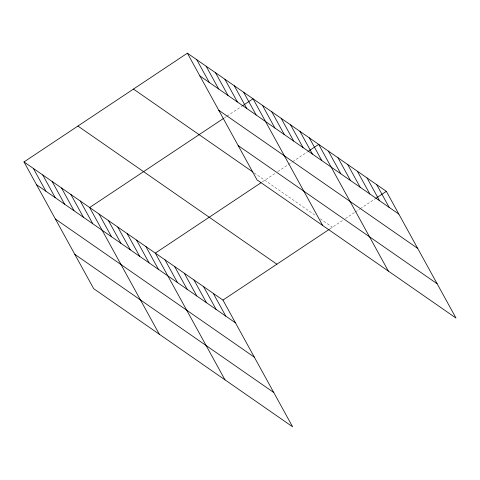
<?xml version="1.0" encoding="UTF-8"?>
<svg xmlns="http://www.w3.org/2000/svg" width="480" height="480" viewBox="0 0 480 480"><rect width="100%" height="100%" fill="white"/><g stroke="black" fill="none" stroke-linecap="round" stroke-linejoin="round"><path stroke-width="0.36" stroke-dasharray="2.4 1.8" d="M224.532 117.756L226.386 116.52M227.01 116.106L241.884 106.206M262.308 181.902L275.31 173.244M277.788 171.594L287.706 165M288.324 164.586L292.044 162.108M292.662 161.7L307.536 151.8M329.952 228.876L342.954 220.218M345.432 218.574L354.732 212.382M355.35 211.974L359.688 209.082M360.306 208.674L375.18 198.774M254.226 172.932L316.11 215.91M320.34 218.844L332.418 227.232"/><path stroke-width="0.72" d="M24 161.934L222.954 300.09L292.62 426.81L93.666 288.654L24 161.934L187.38 53.19L386.334 191.346L456 318.066L257.046 179.91L187.38 53.19M223.908 118.17L89.652 207.522L159.318 334.248M242.502 105.792L253.038 98.778L322.704 225.504M261.072 182.724L155.31 253.116L224.976 379.836M308.154 151.386L318.69 144.372L388.356 271.092M222.954 300.09L329.334 229.29M375.798 198.36L386.334 191.346M199.89 75.942L398.844 214.098M218.754 110.25L417.702 248.406M238.188 145.596L437.136 283.758M133.464 89.076L253.05 172.116M77.916 126.048L276.87 264.204M36.51 184.686L235.458 322.842M55.368 218.994L254.322 357.15M74.802 254.34L273.756 392.502M376.674 184.638L389.178 207.39M367.008 177.924L379.518 200.676M357.342 171.216L369.852 193.968M347.682 164.508L360.186 187.254M338.016 157.794L350.526 180.546M328.356 151.086L340.86 173.838M309.312 137.862L321.822 160.614M299.934 131.346L312.438 154.098M290.556 124.836L303.06 147.582M281.172 118.32L293.682 141.072M271.794 111.81L284.304 134.556M262.416 105.294L274.926 128.046M243.66 92.268L256.164 115.02M234.276 85.752L246.786 108.504M224.898 79.242L237.408 101.994M215.52 72.726L228.03 95.478M206.142 66.216L218.646 88.968M196.764 59.7L209.268 82.452M213.288 293.382L225.798 316.134M203.628 286.668L216.132 309.42M193.962 279.96L206.472 302.712M184.302 273.252L196.806 295.998M174.636 266.538L187.146 289.29M164.97 259.83L177.48 282.582M145.932 246.606L158.436 269.358M136.548 240.09L149.058 262.842M127.17 233.58L139.68 256.326M117.792 227.064L130.302 249.816M108.414 220.554L120.918 243.3M99.036 214.038L111.54 236.79M80.274 201.012L92.784 223.764M70.896 194.496L83.406 217.248M61.518 187.986L74.022 210.738M52.14 181.47L64.644 204.222M42.756 174.96L55.266 197.712M33.378 168.444L45.888 191.196"/></g></svg>
